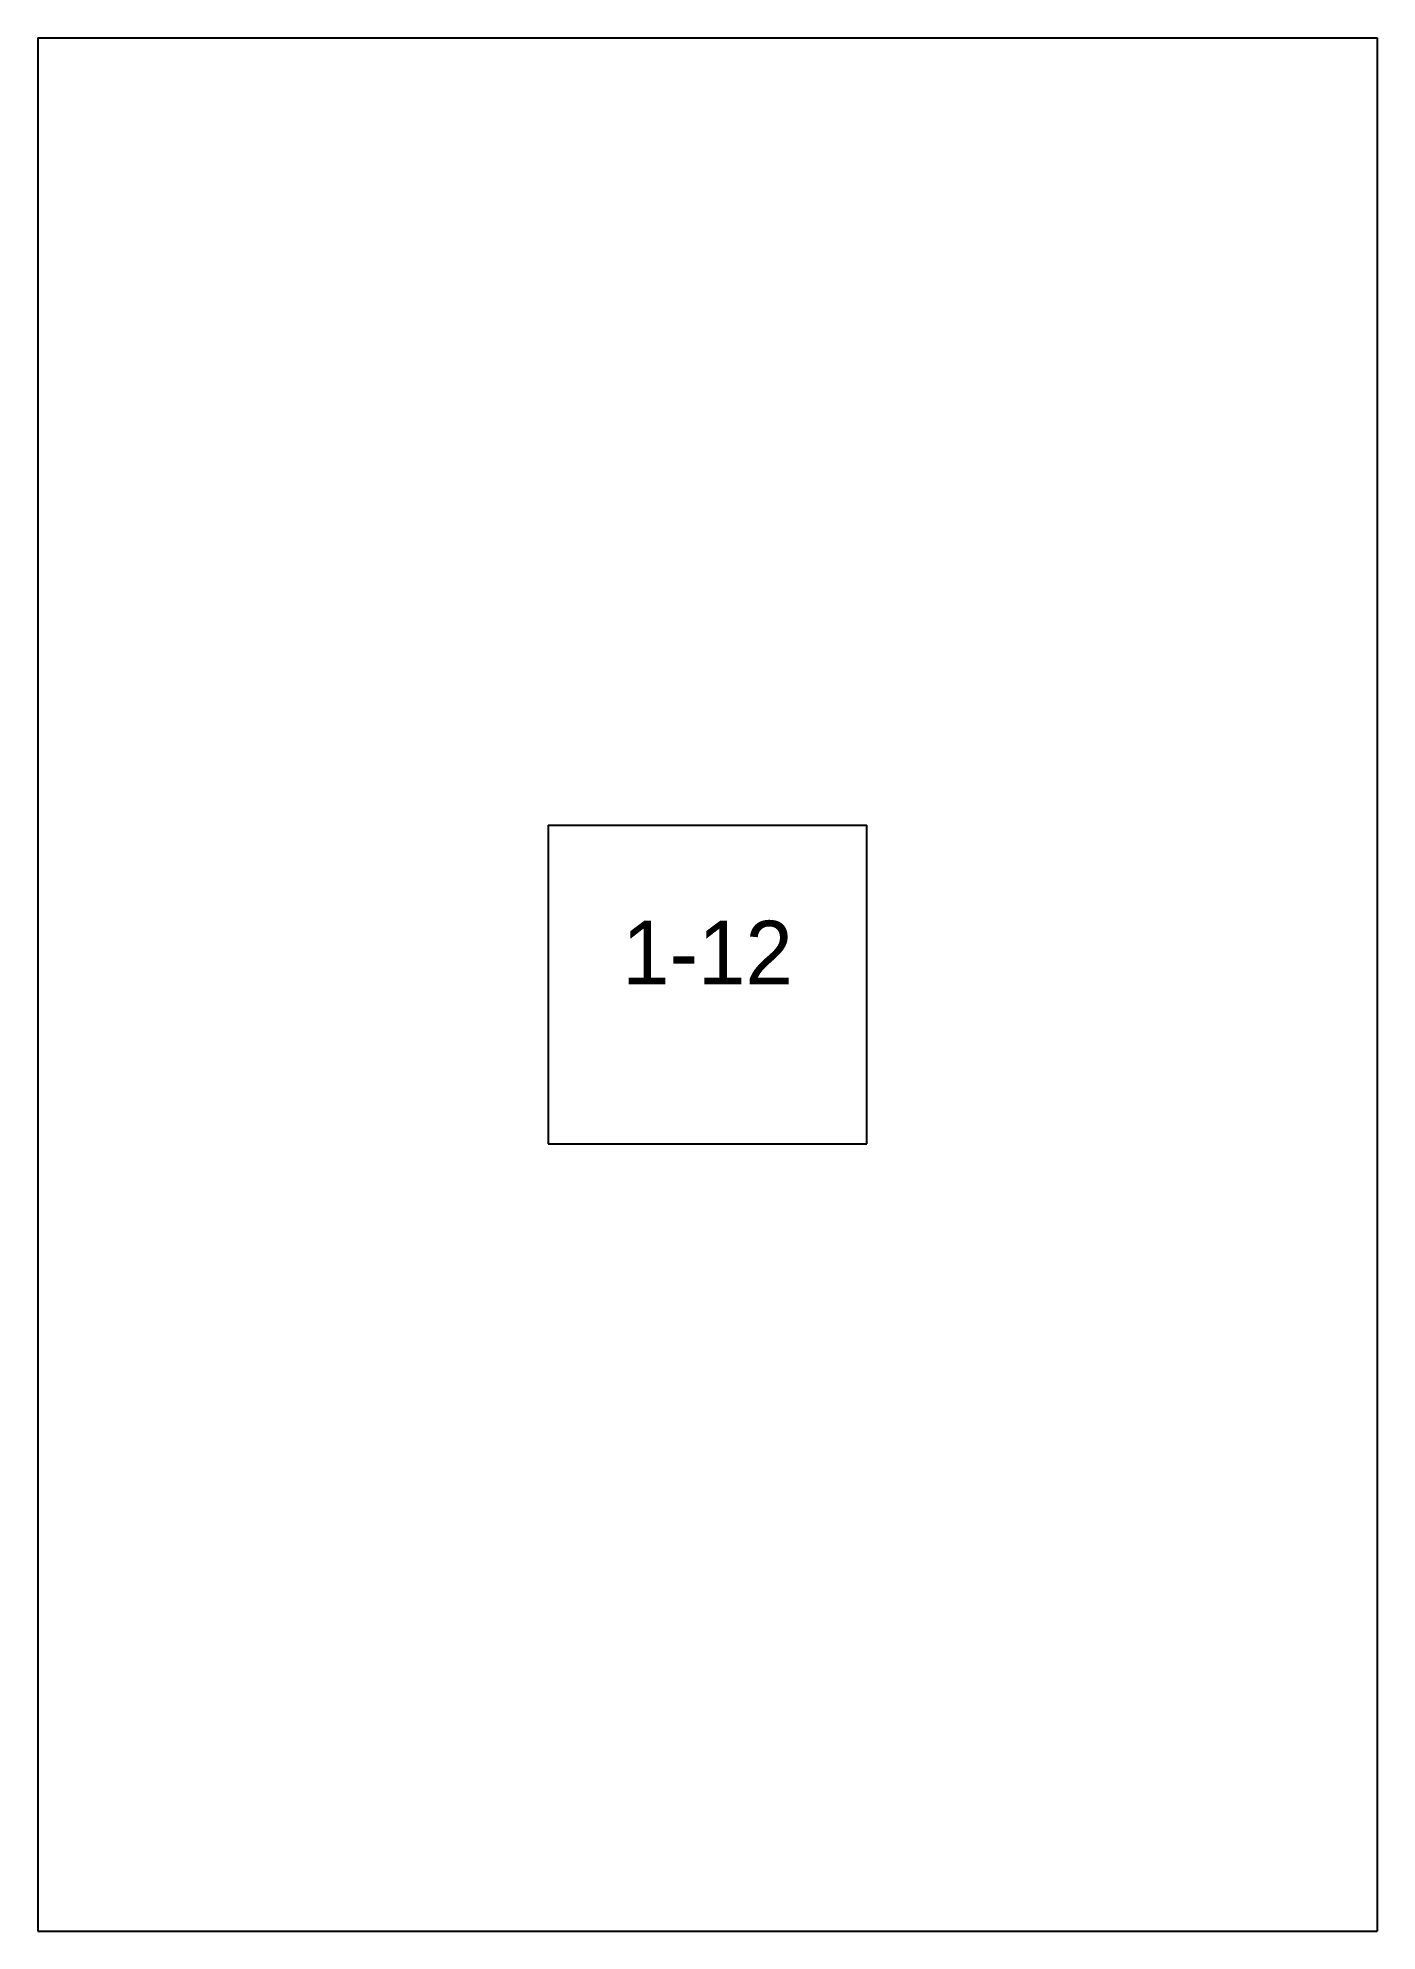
# Paper-space layout 'Plan 1-12' of a CAD drawing. Header units: metres, sheet in millimetres. Extents: x 0 to 210, y 0 to 297.
# The model-space entities are those that its viewports show. They can reach past a viewport. Long polylines and large blocks are cut down to what shows.
import ezdxf
from ezdxf.enums import TextEntityAlignment as Align

# ---------------------------------------------------------------- set-up
doc = ezdxf.new("R2010")
doc.units = ezdxf.units.M
doc.layers.add('TEXTLAYER', color=7, linetype='Continuous')
doc.layers.add('VIEWPORTS', color=7, linetype='Continuous')

msp = doc.modelspace()

# ---------------------------------------------------------------- linework, layer by layer
at = {"color": 9}
for p, q in [((2100, 0), (2310, 0)), ((2310, 0), (2310, -297)), ((2310, 0), (2520, 0)), ((2310, 0), (2310, -297)), ((2520, 0), (2520, -297)), ((2520, 0), (2730, 0)), ((2520, 0), (2520, -297)), ((2390, -123.5), (2440, -123.5)), ((2390, -123.5), (2390, -173.5)), ((2440, -173.5), (2440, -123.5)), ((2390, -173.5), (2440, -173.5)), ((2100, -297), (2310, -297)), ((2100, -297), (2310, -297)), ((2310, -297), (2520, -297)), ((2310, -297), (2310, -594)), ((2310, -297), (2520, -297)), ((2310, -297), (2310, -594)), ((2520, -297), (2730, -297)), ((2520, -297), (2520, -594)), ((2520, -297), (2730, -297)), ((2520, -297), (2520, -594))]:
    msp.add_line(p, q, dxfattribs=at)

# ---------------------------------------------------------------- texts
at = {"layer": 'TEXTLAYER', "color": 1}
msp.add_text('1-12', height=10, dxfattribs=at).set_placement((2415, -148.5), align=Align.CENTER)

psp = doc.layouts.new('Plan 1-12')

# ---------------------------------------------------------------- viewports
at = {"layer": 'VIEWPORTS'}
psp.add_viewport(center=(105, 148.5), size=(210, 297), view_center_point=(2415, -148.5), view_height=297, dxfattribs=at)

doc.saveas('drawing.dxf')
